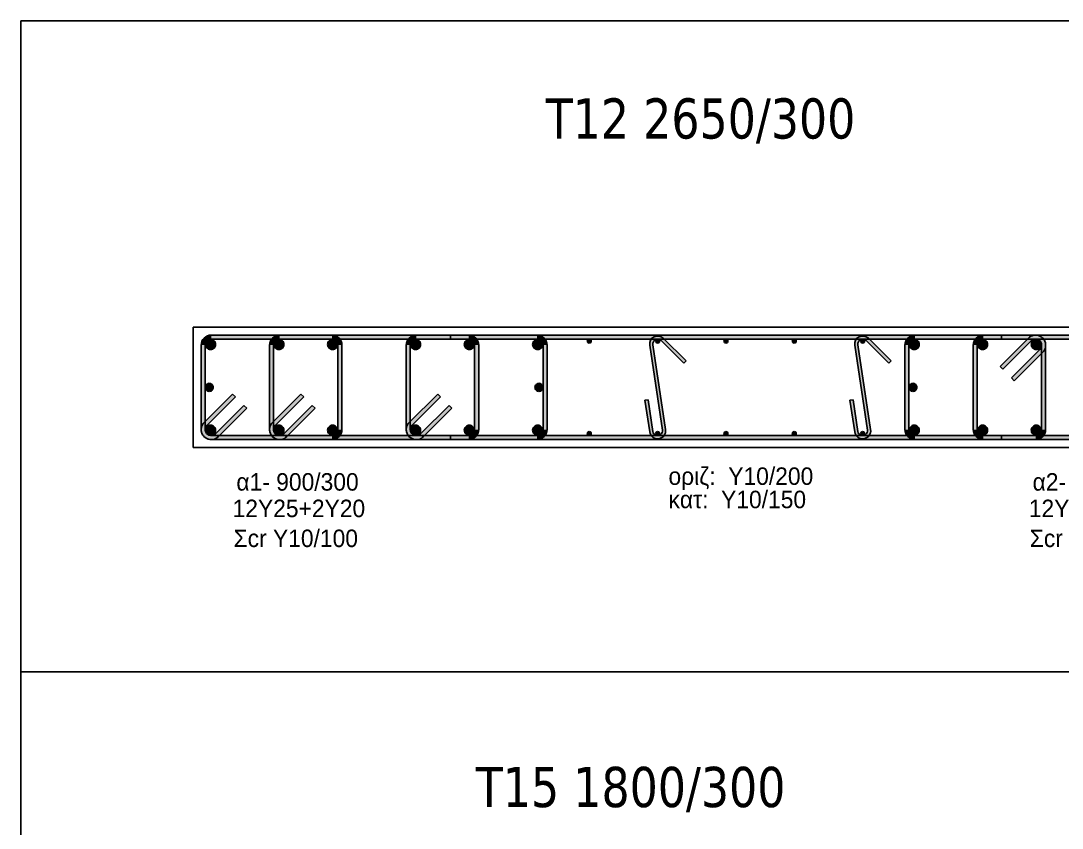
# Model space of a CAD drawing. Header units: millimetres. Extents: x -2171 to 1563, y -1758 to -1505.
# Drawn here: x -1247.14 to -1234.2, y -1600.3 to -1590.25 of the extents above; entities that cross this region are included whole.
import ezdxf

# ---------------------------------------------------------------- set-up
doc = ezdxf.new("R2010")
doc.units = ezdxf.units.MM
for name, color, linetype in [('-S_TEXT', 3, 'Continuous'), ('Col_Det', 7, 'Continuous'), ('Col_Det_Fill', 7, 'Continuous'), ('Geo_Col_Pro_1', 7, 'Continuous'), ('pinakaki', 153, 'Continuous')]:
    doc.layers.add(name, color=color, linetype=linetype)
doc.styles.add('S1Arl22_b_934_161', font='arial.ttf', dxfattribs={"width": 0.933629, "height": 0.002175})
doc.styles.get("Standard").update_dxf_attribs({"font": 'tahoma.ttf'})

msp = doc.modelspace()

# ---------------------------------------------------------------- hatches: boundary and pattern name
at = {"layer": 'Col_Det_Fill'}
for color, points in [(252, [(-1244.776, -1594.2103), (-1244.776, -1594.1603, 0.4142136), (-1244.901, -1594.2853), (-1244.851, -1594.2853, -0.4142136)]), (12, [(-1244.8473, -1594.2765, 0.4142136), (-1244.7848, -1594.339, 0.4142136), (-1244.7223, -1594.2765, 0.4142136), (-1244.7848, -1594.214, 0.4142136)]), (252, [(-1240.726, -1594.2103), (-1240.726, -1594.1603), (-1244.776, -1594.1603), (-1244.776, -1594.2103)]), (252, [(-1243.926, -1594.2103), (-1243.926, -1594.1603, 0.4142136), (-1244.051, -1594.2853), (-1244.001, -1594.2853, -0.4142136)]), (56, [(-1243.9973, -1594.2765, 0.4142136), (-1243.9348, -1594.339, 0.4142136), (-1243.8723, -1594.2765, 0.4142136), (-1243.9348, -1594.214, 0.4142136)]), (252, [(-1243.276, -1594.2103), (-1243.276, -1594.1603), (-1243.926, -1594.1603), (-1243.926, -1594.2103)]), (56, [(-1243.3297, -1594.2765, 0.4142136), (-1243.2672, -1594.339, 0.4142136), (-1243.2047, -1594.2765, 0.4142136), (-1243.2672, -1594.214, 0.4142136)]), (252, [(-1243.201, -1594.2853), (-1243.151, -1594.2853, 0.4142136), (-1243.276, -1594.1603), (-1243.276, -1594.2103, -0.4142136)]), (252, [(-1242.226, -1594.2103), (-1242.226, -1594.1603, 0.4142136), (-1242.351, -1594.2853), (-1242.301, -1594.2853, -0.4142136)]), (56, [(-1242.2973, -1594.2765, 0.4142136), (-1242.2348, -1594.339, 0.4142136), (-1242.1723, -1594.2765, 0.4142136), (-1242.2348, -1594.214, 0.4142136)]), (252, [(-1241.576, -1594.2103), (-1241.576, -1594.1603), (-1242.226, -1594.1603), (-1242.226, -1594.2103)]), (252, [(-1234.9495, -1594.2103), (-1234.9495, -1594.1603), (-1241.8025, -1594.1603), (-1241.8025, -1594.2103)]), (56, [(-1241.6297, -1594.2765, 0.4142136), (-1241.5672, -1594.339, 0.4142136), (-1241.5047, -1594.2765, 0.4142136), (-1241.5672, -1594.214, 0.4142136)]), (252, [(-1241.501, -1594.2853), (-1241.451, -1594.2853, 0.4142136), (-1241.576, -1594.1603), (-1241.576, -1594.2103, -0.4142136)]), (12, [(-1240.7797, -1594.2765, 0.4142136), (-1240.7172, -1594.339, 0.4142136), (-1240.6547, -1594.2765, 0.4142136), (-1240.7172, -1594.214, 0.4142136)]), (252, [(-1240.651, -1594.2853), (-1240.601, -1594.2853, 0.4142136), (-1240.726, -1594.1603), (-1240.726, -1594.2103, -0.4142136)]), (133, [(-1240.1006, -1594.2353, 0.4142136), (-1240.0756, -1594.2603, 0.4142136), (-1240.0506, -1594.2353, 0.4142136), (-1240.0756, -1594.2103, 0.4142136)]), (252, [(-1239.3247, -1594.2851), (-1239.2851, -1594.2792, -0.7233449), (-1239.1834, -1594.2279), (-1239.1551, -1594.1996, 0.7233449)]), (133, [(-1239.2508, -1594.2353, 0.4142136), (-1239.2258, -1594.2603, 0.4142136), (-1239.2008, -1594.2353, 0.4142136), (-1239.2258, -1594.2103, 0.4142136)]), (252, [(-1239.1551, -1594.1996), (-1239.1834, -1594.2279), (-1238.9005, -1594.5107), (-1238.8723, -1594.4824)]), (133, [(-1238.401, -1594.2353, 0.4142136), (-1238.376, -1594.2603, 0.4142136), (-1238.351, -1594.2353, 0.4142136), (-1238.376, -1594.2103, 0.4142136)]), (133, [(-1237.5512, -1594.2353, 0.4142136), (-1237.5262, -1594.2603, 0.4142136), (-1237.5012, -1594.2353, 0.4142136), (-1237.5262, -1594.2103, 0.4142136)]), (252, [(-1236.7753, -1594.2851), (-1236.7357, -1594.2792, -0.7233449), (-1236.634, -1594.2279), (-1236.6057, -1594.1996, 0.7233449)]), (133, [(-1236.7014, -1594.2353, 0.4142136), (-1236.6764, -1594.2603, 0.4142136), (-1236.6514, -1594.2353, 0.4142136), (-1236.6764, -1594.2103, 0.4142136)]), (252, [(-1236.6057, -1594.1996), (-1236.634, -1594.2279), (-1236.3511, -1594.5107), (-1236.3229, -1594.4824)]), (252, [(-1236.026, -1594.2103), (-1236.026, -1594.1603, 0.4142136), (-1236.151, -1594.2853), (-1236.101, -1594.2853, -0.4142136)]), (12, [(-1235.9723, -1594.2765, 0.4142136), (-1236.0348, -1594.214, 0.4142136), (-1236.0973, -1594.2765, 0.4142136), (-1236.0348, -1594.339, 0.4142136)]), (252, [(-1231.976, -1594.2103), (-1231.976, -1594.1603), (-1236.026, -1594.1603), (-1236.026, -1594.2103)]), (252, [(-1235.176, -1594.2103), (-1235.176, -1594.1603, 0.4142136), (-1235.301, -1594.2853), (-1235.251, -1594.2853, -0.4142136)]), (56, [(-1235.1223, -1594.2765, 0.4142136), (-1235.1848, -1594.214, 0.4142136), (-1235.2473, -1594.2765, 0.4142136), (-1235.1848, -1594.339, 0.4142136)]), (252, [(-1234.526, -1594.2103), (-1234.526, -1594.1603), (-1235.176, -1594.1603), (-1235.176, -1594.2103)]), (252, [(-1234.579, -1594.2323), (-1234.6144, -1594.1969), (-1234.9679, -1594.5505), (-1234.9326, -1594.5858)]), (252, [(-1234.451, -1594.2853), (-1234.401, -1594.2853, 0.6681786), (-1234.6144, -1594.1969), (-1234.579, -1594.2323, -0.6681786)]), (56, [(-1234.4547, -1594.2765, 0.4142136), (-1234.5172, -1594.214, 0.4142136), (-1234.5797, -1594.2765, 0.4142136), (-1234.5172, -1594.339, 0.4142136)]), (252, [(-1234.473, -1594.3383), (-1234.4376, -1594.3737, 0.6681786), (-1234.526, -1594.1603), (-1234.526, -1594.2103, -0.6681786)]), (252, [(-1244.851, -1594.2853), (-1244.901, -1594.2853), (-1244.901, -1595.3353), (-1244.851, -1595.3353)]), (252, [(-1244.001, -1594.2853), (-1244.051, -1594.2853), (-1244.051, -1595.3353), (-1244.001, -1595.3353)]), (252, [(-1243.201, -1595.3353), (-1243.151, -1595.3353), (-1243.151, -1594.2853), (-1243.201, -1594.2853)]), (252, [(-1242.301, -1594.2853), (-1242.351, -1594.2853), (-1242.351, -1595.3353), (-1242.301, -1595.3353)]), (252, [(-1241.501, -1595.3353), (-1241.451, -1595.3353), (-1241.451, -1594.2853), (-1241.501, -1594.2853)]), (252, [(-1240.651, -1595.3353), (-1240.601, -1595.3353), (-1240.601, -1594.2853), (-1240.651, -1594.2853)]), (252, [(-1239.1665, -1595.3414), (-1239.1269, -1595.3355), (-1239.2851, -1594.2792), (-1239.3247, -1594.2851)]), (252, [(-1236.6171, -1595.3414), (-1236.5775, -1595.3355), (-1236.7357, -1594.2792), (-1236.7753, -1594.2851)]), (252, [(-1236.101, -1594.2853), (-1236.151, -1594.2853), (-1236.151, -1595.3353), (-1236.101, -1595.3353)]), (252, [(-1235.251, -1594.2853), (-1235.301, -1594.2853), (-1235.301, -1595.3353), (-1235.251, -1595.3353)]), (252, [(-1234.8265, -1594.6919), (-1234.7912, -1594.7272), (-1234.4376, -1594.3737), (-1234.473, -1594.3383)]), (252, [(-1234.451, -1595.3353), (-1234.401, -1595.3353), (-1234.401, -1594.2853), (-1234.451, -1594.2853)]), (12, [(-1244.851, -1594.8102, 0.4142136), (-1244.801, -1594.8602, 0.4142136), (-1244.751, -1594.8102, 0.4142136), (-1244.801, -1594.7602, 0.4142136)]), (12, [(-1240.751, -1594.8103, 0.4142136), (-1240.701, -1594.8603, 0.4142136), (-1240.651, -1594.8103, 0.4142136), (-1240.701, -1594.7603, 0.4142136)]), (12, [(-1236.001, -1594.8103, 0.4142136), (-1236.051, -1594.7603, 0.4142136), (-1236.101, -1594.8103, 0.4142136), (-1236.051, -1594.8603, 0.4142136)]), (252, [(-1244.4755, -1594.9287), (-1244.5108, -1594.8934), (-1244.8644, -1595.2469), (-1244.829, -1595.2823)]), (252, [(-1243.6255, -1594.9287), (-1243.6608, -1594.8934), (-1244.0144, -1595.2469), (-1243.979, -1595.2823)]), (252, [(-1241.9255, -1594.9287), (-1241.9608, -1594.8934), (-1242.3144, -1595.2469), (-1242.279, -1595.2823)]), (252, [(-1239.3444, -1594.9636), (-1239.384, -1594.9695), (-1239.3247, -1595.3651), (-1239.2851, -1595.3592)]), (252, [(-1236.795, -1594.9636), (-1236.8346, -1594.9695), (-1236.7753, -1595.3651), (-1236.7357, -1595.3592)]), (252, [(-1244.723, -1595.3883), (-1244.6876, -1595.4237), (-1244.3341, -1595.0701), (-1244.3694, -1595.0348)]), (252, [(-1243.873, -1595.3883), (-1243.8376, -1595.4237), (-1243.4841, -1595.0701), (-1243.5194, -1595.0348)]), (252, [(-1242.173, -1595.3883), (-1242.1376, -1595.4237), (-1241.7841, -1595.0701), (-1241.8194, -1595.0348)]), (252, [(-1244.829, -1595.2823), (-1244.8644, -1595.2469, 0.6681786), (-1244.776, -1595.4603), (-1244.776, -1595.4103, -0.6681786)]), (252, [(-1243.979, -1595.2823), (-1244.0144, -1595.2469, 0.6681786), (-1243.926, -1595.4603), (-1243.926, -1595.4103, -0.6681786)]), (252, [(-1242.279, -1595.2823), (-1242.3144, -1595.2469, 0.6681786), (-1242.226, -1595.4603), (-1242.226, -1595.4103, -0.6681786)]), (252, [(-1244.851, -1595.3353), (-1244.901, -1595.3353, 0.6681786), (-1244.6876, -1595.4237), (-1244.723, -1595.3883, -0.6681786)]), (12, [(-1244.8473, -1595.3441, 0.4142136), (-1244.7848, -1595.4066, 0.4142136), (-1244.7223, -1595.3441, 0.4142136), (-1244.7848, -1595.2816, 0.4142136)]), (252, [(-1244.001, -1595.3353), (-1244.051, -1595.3353, 0.6681786), (-1243.8376, -1595.4237), (-1243.873, -1595.3883, -0.6681786)]), (56, [(-1243.9973, -1595.3441, 0.4142136), (-1243.9348, -1595.4066, 0.4142136), (-1243.8723, -1595.3441, 0.4142136), (-1243.9348, -1595.2816, 0.4142136)]), (56, [(-1243.3297, -1595.3441, 0.4142136), (-1243.2672, -1595.4066, 0.4142136), (-1243.2047, -1595.3441, 0.4142136), (-1243.2672, -1595.2816, 0.4142136)]), (252, [(-1243.276, -1595.4103), (-1243.276, -1595.4603, 0.4142136), (-1243.151, -1595.3353), (-1243.201, -1595.3353, -0.4142136)]), (252, [(-1242.301, -1595.3353), (-1242.351, -1595.3353, 0.6681786), (-1242.1376, -1595.4237), (-1242.173, -1595.3883, -0.6681786)]), (56, [(-1242.2973, -1595.3441, 0.4142136), (-1242.2348, -1595.4066, 0.4142136), (-1242.1723, -1595.3441, 0.4142136), (-1242.2348, -1595.2816, 0.4142136)]), (56, [(-1241.6297, -1595.3441, 0.4142136), (-1241.5672, -1595.4066, 0.4142136), (-1241.5047, -1595.3441, 0.4142136), (-1241.5672, -1595.2816, 0.4142136)]), (252, [(-1241.576, -1595.4103), (-1241.576, -1595.4603, 0.4142136), (-1241.451, -1595.3353), (-1241.501, -1595.3353, -0.4142136)]), (12, [(-1240.7797, -1595.3441, 0.4142136), (-1240.7172, -1595.4066, 0.4142136), (-1240.6547, -1595.3441, 0.4142136), (-1240.7172, -1595.2816, 0.4142136)]), (252, [(-1240.726, -1595.4103), (-1240.726, -1595.4603, 0.4142136), (-1240.601, -1595.3353), (-1240.651, -1595.3353, -0.4142136)]), (133, [(-1240.1006, -1595.3853, 0.4142136), (-1240.0756, -1595.4103, 0.4142136), (-1240.0506, -1595.3853, 0.4142136), (-1240.0756, -1595.3603, 0.4142136)]), (252, [(-1239.2851, -1595.3592), (-1239.3247, -1595.3651, 1), (-1239.1269, -1595.3355), (-1239.1665, -1595.3414, -1)]), (133, [(-1239.2508, -1595.3853, 0.4142136), (-1239.2258, -1595.4103, 0.4142136), (-1239.2008, -1595.3853, 0.4142136), (-1239.2258, -1595.3603, 0.4142136)]), (133, [(-1238.401, -1595.3853, 0.4142136), (-1238.376, -1595.4103, 0.4142136), (-1238.351, -1595.3853, 0.4142136), (-1238.376, -1595.3603, 0.4142136)]), (133, [(-1237.5512, -1595.3853, 0.4142136), (-1237.5262, -1595.4103, 0.4142136), (-1237.5012, -1595.3853, 0.4142136), (-1237.5262, -1595.3603, 0.4142136)]), (252, [(-1236.7357, -1595.3592), (-1236.7753, -1595.3651, 1), (-1236.5775, -1595.3355), (-1236.6171, -1595.3414, -1)]), (133, [(-1236.7014, -1595.3853, 0.4142136), (-1236.6764, -1595.4103, 0.4142136), (-1236.6514, -1595.3853, 0.4142136), (-1236.6764, -1595.3603, 0.4142136)]), (252, [(-1236.101, -1595.3353), (-1236.151, -1595.3353, 0.4142136), (-1236.026, -1595.4603), (-1236.026, -1595.4103, -0.4142136)]), (12, [(-1235.9723, -1595.3441, 0.4142136), (-1236.0348, -1595.2816, 0.4142136), (-1236.0973, -1595.3441, 0.4142136), (-1236.0348, -1595.4066, 0.4142136)]), (252, [(-1235.251, -1595.3353), (-1235.301, -1595.3353, 0.4142136), (-1235.176, -1595.4603), (-1235.176, -1595.4103, -0.4142136)]), (56, [(-1235.1223, -1595.3441, 0.4142136), (-1235.1848, -1595.2816, 0.4142136), (-1235.2473, -1595.3441, 0.4142136), (-1235.1848, -1595.4066, 0.4142136)]), (56, [(-1234.4547, -1595.3441, 0.4142136), (-1234.5172, -1595.2816, 0.4142136), (-1234.5797, -1595.3441, 0.4142136), (-1234.5172, -1595.4066, 0.4142136)]), (252, [(-1234.526, -1595.4103), (-1234.526, -1595.4603, 0.4142136), (-1234.401, -1595.3353), (-1234.451, -1595.3353, -0.4142136)]), (252, [(-1244.776, -1595.4103), (-1244.776, -1595.4603), (-1240.726, -1595.4603), (-1240.726, -1595.4103)]), (252, [(-1243.926, -1595.4103), (-1243.926, -1595.4603), (-1243.276, -1595.4603), (-1243.276, -1595.4103)]), (252, [(-1242.226, -1595.4103), (-1242.226, -1595.4603), (-1241.576, -1595.4603), (-1241.576, -1595.4103)]), (252, [(-1241.8025, -1595.4103), (-1241.8025, -1595.4603), (-1234.9495, -1595.4603), (-1234.9495, -1595.4103)]), (252, [(-1236.026, -1595.4103), (-1236.026, -1595.4603), (-1231.976, -1595.4603), (-1231.976, -1595.4103)]), (252, [(-1235.176, -1595.4103), (-1235.176, -1595.4603), (-1234.526, -1595.4603), (-1234.526, -1595.4103)])]:
    msp.add_hatch(color=color, dxfattribs=at).paths.add_polyline_path(points)

# ---------------------------------------------------------------- linework, layer by layer
at = {"layer": '-S_TEXT', "ltscale": 5}
msp.add_lwpolyline([(-1247.144, -1590.2497), (-1188.9965, -1590.2497), (-1188.9965, -1630.2944), (-1247.144, -1630.2944)], close=True, dxfattribs=at)
at = {"layer": 'Col_Det', "color": 7}
for points in [[(-1231.751, -1594.0603), (-1245.001, -1594.0603)], [(-1245.001, -1594.0603), (-1245.001, -1595.5603)], [(-1240.726, -1594.1603), (-1244.776, -1594.1603)], [(-1244.776, -1594.2103), (-1240.726, -1594.2103)], [(-1243.276, -1594.1603), (-1243.926, -1594.1603)], [(-1243.926, -1594.2103), (-1243.276, -1594.2103)], [(-1241.576, -1594.1603), (-1242.226, -1594.1603)], [(-1242.226, -1594.2103), (-1241.576, -1594.2103)], [(-1234.9495, -1594.1603), (-1241.8025, -1594.1603)], [(-1241.8025, -1594.1603), (-1241.8025, -1594.2103)], [(-1241.8025, -1594.2103), (-1234.9495, -1594.2103)], [(-1238.8723, -1594.4824), (-1239.1551, -1594.1996)], [(-1236.3229, -1594.4824), (-1236.6057, -1594.1996)], [(-1231.976, -1594.1603), (-1236.026, -1594.1603)], [(-1236.026, -1594.2103), (-1231.976, -1594.2103)], [(-1234.526, -1594.1603), (-1235.176, -1594.1603)], [(-1235.176, -1594.2103), (-1234.526, -1594.2103)], [(-1234.6144, -1594.1969), (-1234.9679, -1594.5505)], [(-1234.9495, -1594.2103), (-1234.9495, -1594.1603)], [(-1244.901, -1594.2853), (-1244.901, -1595.3353)], [(-1244.851, -1595.3353), (-1244.851, -1594.2853)], [(-1244.051, -1594.2853), (-1244.051, -1595.3353)], [(-1244.001, -1595.3353), (-1244.001, -1594.2853)], [(-1243.201, -1594.2853), (-1243.201, -1595.3353)], [(-1243.151, -1595.3353), (-1243.151, -1594.2853)], [(-1242.351, -1594.2853), (-1242.351, -1595.3353)], [(-1242.301, -1595.3353), (-1242.301, -1594.2853)], [(-1241.501, -1594.2853), (-1241.501, -1595.3353)], [(-1241.451, -1595.3353), (-1241.451, -1594.2853)], [(-1240.651, -1594.2853), (-1240.651, -1595.3353)], [(-1240.601, -1595.3353), (-1240.601, -1594.2853)], [(-1239.3247, -1594.2851), (-1239.1665, -1595.3414)], [(-1239.1269, -1595.3355), (-1239.2851, -1594.2792)], [(-1239.1834, -1594.2279), (-1238.9005, -1594.5107)], [(-1236.7753, -1594.2851), (-1236.6171, -1595.3414)], [(-1236.5775, -1595.3355), (-1236.7357, -1594.2792)], [(-1236.634, -1594.2279), (-1236.3511, -1594.5107)], [(-1236.151, -1594.2853), (-1236.151, -1595.3353)], [(-1236.101, -1595.3353), (-1236.101, -1594.2853)], [(-1235.301, -1594.2853), (-1235.301, -1595.3353)], [(-1235.251, -1595.3353), (-1235.251, -1594.2853)], [(-1234.9326, -1594.5858), (-1234.579, -1594.2323)], [(-1234.473, -1594.3383), (-1234.8265, -1594.6919)], [(-1234.451, -1594.2853), (-1234.451, -1595.3353)], [(-1234.401, -1595.3353), (-1234.401, -1594.2853)], [(-1238.9005, -1594.5107), (-1238.8723, -1594.4824)], [(-1236.3511, -1594.5107), (-1236.3229, -1594.4824)], [(-1234.7912, -1594.7272), (-1234.4376, -1594.3737)], [(-1234.9679, -1594.5505), (-1234.9326, -1594.5858)], [(-1234.8265, -1594.6919), (-1234.7912, -1594.7272)], [(-1244.5108, -1594.8934), (-1244.8644, -1595.2469)], [(-1244.829, -1595.2823), (-1244.4755, -1594.9287)], [(-1244.4755, -1594.9287), (-1244.5108, -1594.8934)], [(-1243.6608, -1594.8934), (-1244.0144, -1595.2469)], [(-1243.979, -1595.2823), (-1243.6255, -1594.9287)], [(-1243.6255, -1594.9287), (-1243.6608, -1594.8934)], [(-1241.9608, -1594.8934), (-1242.3144, -1595.2469)], [(-1242.279, -1595.2823), (-1241.9255, -1594.9287)], [(-1241.9255, -1594.9287), (-1241.9608, -1594.8934)], [(-1239.3444, -1594.9636), (-1239.384, -1594.9695)], [(-1239.384, -1594.9695), (-1239.3247, -1595.3651)], [(-1239.2851, -1595.3592), (-1239.3444, -1594.9636)], [(-1236.795, -1594.9636), (-1236.8346, -1594.9695)], [(-1236.8346, -1594.9695), (-1236.7753, -1595.3651)], [(-1236.7357, -1595.3592), (-1236.795, -1594.9636)], [(-1244.3694, -1595.0348), (-1244.723, -1595.3883)], [(-1244.6876, -1595.4237), (-1244.3341, -1595.0701)], [(-1244.3341, -1595.0701), (-1244.3694, -1595.0348)], [(-1243.5194, -1595.0348), (-1243.873, -1595.3883)], [(-1243.8376, -1595.4237), (-1243.4841, -1595.0701)], [(-1243.4841, -1595.0701), (-1243.5194, -1595.0348)], [(-1241.8194, -1595.0348), (-1242.173, -1595.3883)], [(-1242.1376, -1595.4237), (-1241.7841, -1595.0701)], [(-1241.7841, -1595.0701), (-1241.8194, -1595.0348)], [(-1240.726, -1595.4103), (-1244.776, -1595.4103)], [(-1244.776, -1595.4603), (-1240.726, -1595.4603)], [(-1243.276, -1595.4103), (-1243.926, -1595.4103)], [(-1243.926, -1595.4603), (-1243.276, -1595.4603)], [(-1241.576, -1595.4103), (-1242.226, -1595.4103)], [(-1242.226, -1595.4603), (-1241.576, -1595.4603)], [(-1241.8025, -1595.4103), (-1241.8025, -1595.4603)], [(-1234.9495, -1595.4103), (-1241.8025, -1595.4103)], [(-1241.8025, -1595.4603), (-1234.9495, -1595.4603)], [(-1231.976, -1595.4103), (-1236.026, -1595.4103)], [(-1236.026, -1595.4603), (-1231.976, -1595.4603)], [(-1234.526, -1595.4103), (-1235.176, -1595.4103)], [(-1235.176, -1595.4603), (-1234.526, -1595.4603)], [(-1234.9495, -1595.4603), (-1234.9495, -1595.4103)], [(-1245.001, -1595.5603), (-1231.751, -1595.5603)]]:
    msp.add_lwpolyline(points, dxfattribs=at)
for points in [[(-1244.776, -1594.1603, 0.4142136), (-1244.901, -1594.2853)], [(-1244.851, -1594.2853, -0.4142136), (-1244.776, -1594.2103, -0.4142136)], [(-1244.7848, -1594.214, 0.4142136), (-1244.8473, -1594.2765, 0.4142136)], [(-1244.7223, -1594.2765, 0.4142136), (-1244.7848, -1594.214, 0.4142136)], [(-1243.926, -1594.1603, 0.4142136), (-1244.051, -1594.2853)], [(-1244.001, -1594.2853, -0.4142136), (-1243.926, -1594.2103, -0.4142136)], [(-1243.9348, -1594.214, 0.4142136), (-1243.9973, -1594.2765, 0.4142136)], [(-1243.8723, -1594.2765, 0.4142136), (-1243.9348, -1594.214, 0.4142136)], [(-1243.2672, -1594.214, 0.4142136), (-1243.3297, -1594.2765, 0.4142136)], [(-1243.151, -1594.2853, 0.4142136), (-1243.276, -1594.1603)], [(-1243.276, -1594.2103, -0.4142136), (-1243.201, -1594.2853, -0.4142136)], [(-1243.2047, -1594.2765, 0.4142136), (-1243.2672, -1594.214, 0.4142136)], [(-1242.226, -1594.1603, 0.4142136), (-1242.351, -1594.2853)], [(-1242.301, -1594.2853, -0.4142136), (-1242.226, -1594.2103, -0.4142136)], [(-1242.2348, -1594.214, 0.4142136), (-1242.2973, -1594.2765, 0.4142136)], [(-1242.1723, -1594.2765, 0.4142136), (-1242.2348, -1594.214, 0.4142136)], [(-1241.5672, -1594.214, 0.4142136), (-1241.6297, -1594.2765, 0.4142136)], [(-1241.451, -1594.2853, 0.4142136), (-1241.576, -1594.1603)], [(-1241.576, -1594.2103, -0.4142136), (-1241.501, -1594.2853, -0.4142136)], [(-1241.5047, -1594.2765, 0.4142136), (-1241.5672, -1594.214, 0.4142136)], [(-1240.7172, -1594.214, 0.4142136), (-1240.7797, -1594.2765, 0.4142136)], [(-1240.601, -1594.2853, 0.4142136), (-1240.726, -1594.1603)], [(-1240.726, -1594.2103, -0.4142136), (-1240.651, -1594.2853, -0.4142136)], [(-1240.6547, -1594.2765, 0.4142136), (-1240.7172, -1594.214, 0.4142136)], [(-1240.0756, -1594.2103, 0.4142136), (-1240.1006, -1594.2353, 0.4142136)], [(-1240.0506, -1594.2353, 0.4142136), (-1240.0756, -1594.2103, 0.4142136)], [(-1239.1551, -1594.1996, 0.7233449), (-1239.3247, -1594.2851, 0.7233449)], [(-1239.2851, -1594.2792, -0.7233449), (-1239.1834, -1594.2279)], [(-1239.2258, -1594.2103, 0.4142136), (-1239.2508, -1594.2353, 0.4142136)], [(-1239.2008, -1594.2353, 0.4142136), (-1239.2258, -1594.2103, 0.4142136)], [(-1238.376, -1594.2103, 0.4142136), (-1238.401, -1594.2353, 0.4142136)], [(-1238.351, -1594.2353, 0.4142136), (-1238.376, -1594.2103, 0.4142136)], [(-1237.5262, -1594.2103, 0.4142136), (-1237.5512, -1594.2353, 0.4142136)], [(-1237.5012, -1594.2353, 0.4142136), (-1237.5262, -1594.2103, 0.4142136)], [(-1236.6057, -1594.1996, 0.7233449), (-1236.7753, -1594.2851, 0.7233449)], [(-1236.7357, -1594.2792, -0.7233449), (-1236.634, -1594.2279)], [(-1236.6764, -1594.2103, 0.4142136), (-1236.7014, -1594.2353, 0.4142136)], [(-1236.6514, -1594.2353, 0.4142136), (-1236.6764, -1594.2103, 0.4142136)], [(-1236.026, -1594.1603, 0.4142136), (-1236.151, -1594.2853)], [(-1236.101, -1594.2853, -0.4142136), (-1236.026, -1594.2103, -0.4142136)], [(-1236.0348, -1594.214, 0.4142136), (-1236.0973, -1594.2765, 0.4142136)], [(-1235.9723, -1594.2765, 0.4142136), (-1236.0348, -1594.214, 0.4142136)], [(-1235.176, -1594.1603, 0.4142136), (-1235.301, -1594.2853)], [(-1235.251, -1594.2853, -0.4142136), (-1235.176, -1594.2103, -0.4142136)], [(-1235.1848, -1594.214, 0.4142136), (-1235.2473, -1594.2765, 0.4142136)], [(-1235.1223, -1594.2765, 0.4142136), (-1235.1848, -1594.214, 0.4142136)], [(-1234.401, -1594.2853, 0.6681786), (-1234.6144, -1594.1969)], [(-1234.5172, -1594.214, 0.4142136), (-1234.5797, -1594.2765, 0.4142136)], [(-1234.579, -1594.2323, -0.6681786), (-1234.451, -1594.2853, -0.6681786)], [(-1234.4376, -1594.3737, 0.6681786), (-1234.526, -1594.1603)], [(-1234.526, -1594.2103, -0.6681786), (-1234.473, -1594.3383, -0.6681786)], [(-1234.4547, -1594.2765, 0.4142136), (-1234.5172, -1594.214, 0.4142136)], [(-1244.8473, -1594.2765, 0.4142136), (-1244.7848, -1594.339, 0.4142136)], [(-1244.7848, -1594.339, 0.4142136), (-1244.7223, -1594.2765, 0.4142136)], [(-1243.9973, -1594.2765, 0.4142136), (-1243.9348, -1594.339, 0.4142136)], [(-1243.9348, -1594.339, 0.4142136), (-1243.8723, -1594.2765, 0.4142136)], [(-1243.3297, -1594.2765, 0.4142136), (-1243.2672, -1594.339, 0.4142136)], [(-1243.2672, -1594.339, 0.4142136), (-1243.2047, -1594.2765, 0.4142136)], [(-1242.2973, -1594.2765, 0.4142136), (-1242.2348, -1594.339, 0.4142136)], [(-1242.2348, -1594.339, 0.4142136), (-1242.1723, -1594.2765, 0.4142136)], [(-1241.6297, -1594.2765, 0.4142136), (-1241.5672, -1594.339, 0.4142136)], [(-1241.5672, -1594.339, 0.4142136), (-1241.5047, -1594.2765, 0.4142136)], [(-1240.7797, -1594.2765, 0.4142136), (-1240.7172, -1594.339, 0.4142136)], [(-1240.7172, -1594.339, 0.4142136), (-1240.6547, -1594.2765, 0.4142136)], [(-1240.1006, -1594.2353, 0.4142136), (-1240.0756, -1594.2603, 0.4142136)], [(-1240.0756, -1594.2603, 0.4142136), (-1240.0506, -1594.2353, 0.4142136)], [(-1239.2508, -1594.2353, 0.4142136), (-1239.2258, -1594.2603, 0.4142136)], [(-1239.2258, -1594.2603, 0.4142136), (-1239.2008, -1594.2353, 0.4142136)], [(-1238.401, -1594.2353, 0.4142136), (-1238.376, -1594.2603, 0.4142136)], [(-1238.376, -1594.2603, 0.4142136), (-1238.351, -1594.2353, 0.4142136)], [(-1237.5512, -1594.2353, 0.4142136), (-1237.5262, -1594.2603, 0.4142136)], [(-1237.5262, -1594.2603, 0.4142136), (-1237.5012, -1594.2353, 0.4142136)], [(-1236.7014, -1594.2353, 0.4142136), (-1236.6764, -1594.2603, 0.4142136)], [(-1236.6764, -1594.2603, 0.4142136), (-1236.6514, -1594.2353, 0.4142136)], [(-1236.0973, -1594.2765, 0.4142136), (-1236.0348, -1594.339, 0.4142136)], [(-1236.0348, -1594.339, 0.4142136), (-1235.9723, -1594.2765, 0.4142136)], [(-1235.2473, -1594.2765, 0.4142136), (-1235.1848, -1594.339, 0.4142136)], [(-1235.1848, -1594.339, 0.4142136), (-1235.1223, -1594.2765, 0.4142136)], [(-1234.5797, -1594.2765, 0.4142136), (-1234.5172, -1594.339, 0.4142136)], [(-1234.5172, -1594.339, 0.4142136), (-1234.4547, -1594.2765, 0.4142136)], [(-1244.801, -1594.7602, 0.4142136), (-1244.851, -1594.8102, 0.4142136)], [(-1244.851, -1594.8102, 0.4142136), (-1244.801, -1594.8602, 0.4142136)], [(-1244.751, -1594.8102, 0.4142136), (-1244.801, -1594.7602, 0.4142136)], [(-1244.801, -1594.8602, 0.4142136), (-1244.751, -1594.8102, 0.4142136)], [(-1240.701, -1594.7603, 0.4142136), (-1240.751, -1594.8103, 0.4142136)], [(-1240.751, -1594.8103, 0.4142136), (-1240.701, -1594.8603, 0.4142136)], [(-1240.651, -1594.8103, 0.4142136), (-1240.701, -1594.7603, 0.4142136)], [(-1240.701, -1594.8603, 0.4142136), (-1240.651, -1594.8103, 0.4142136)], [(-1236.051, -1594.7603, 0.4142136), (-1236.101, -1594.8103, 0.4142136)], [(-1236.101, -1594.8103, 0.4142136), (-1236.051, -1594.8603, 0.4142136)], [(-1236.001, -1594.8103, 0.4142136), (-1236.051, -1594.7603, 0.4142136)], [(-1236.051, -1594.8603, 0.4142136), (-1236.001, -1594.8103, 0.4142136)], [(-1244.8644, -1595.2469, 0.6681786), (-1244.776, -1595.4603)], [(-1244.0144, -1595.2469, 0.6681786), (-1243.926, -1595.4603)], [(-1242.3144, -1595.2469, 0.6681786), (-1242.226, -1595.4603)], [(-1244.901, -1595.3353, 0.6681786), (-1244.6876, -1595.4237)], [(-1244.776, -1595.4103, -0.6681786), (-1244.829, -1595.2823, -0.6681786)], [(-1244.723, -1595.3883, -0.6681786), (-1244.851, -1595.3353, -0.6681786)], [(-1244.7848, -1595.2816, 0.4142136), (-1244.8473, -1595.3441, 0.4142136)], [(-1244.8473, -1595.3441, 0.4142136), (-1244.7848, -1595.4066, 0.4142136)], [(-1244.7223, -1595.3441, 0.4142136), (-1244.7848, -1595.2816, 0.4142136)], [(-1244.7848, -1595.4066, 0.4142136), (-1244.7223, -1595.3441, 0.4142136)], [(-1244.051, -1595.3353, 0.6681786), (-1243.8376, -1595.4237)], [(-1243.926, -1595.4103, -0.6681786), (-1243.979, -1595.2823, -0.6681786)], [(-1243.873, -1595.3883, -0.6681786), (-1244.001, -1595.3353, -0.6681786)], [(-1243.9348, -1595.2816, 0.4142136), (-1243.9973, -1595.3441, 0.4142136)], [(-1243.9973, -1595.3441, 0.4142136), (-1243.9348, -1595.4066, 0.4142136)], [(-1243.8723, -1595.3441, 0.4142136), (-1243.9348, -1595.2816, 0.4142136)], [(-1243.9348, -1595.4066, 0.4142136), (-1243.8723, -1595.3441, 0.4142136)], [(-1243.2672, -1595.2816, 0.4142136), (-1243.3297, -1595.3441, 0.4142136)], [(-1243.3297, -1595.3441, 0.4142136), (-1243.2672, -1595.4066, 0.4142136)], [(-1243.276, -1595.4603, 0.4142136), (-1243.151, -1595.3353)], [(-1243.201, -1595.3353, -0.4142136), (-1243.276, -1595.4103, -0.4142136)], [(-1243.2047, -1595.3441, 0.4142136), (-1243.2672, -1595.2816, 0.4142136)], [(-1243.2672, -1595.4066, 0.4142136), (-1243.2047, -1595.3441, 0.4142136)], [(-1242.351, -1595.3353, 0.6681786), (-1242.1376, -1595.4237)], [(-1242.226, -1595.4103, -0.6681786), (-1242.279, -1595.2823, -0.6681786)], [(-1242.173, -1595.3883, -0.6681786), (-1242.301, -1595.3353, -0.6681786)], [(-1242.2348, -1595.2816, 0.4142136), (-1242.2973, -1595.3441, 0.4142136)], [(-1242.2973, -1595.3441, 0.4142136), (-1242.2348, -1595.4066, 0.4142136)], [(-1242.1723, -1595.3441, 0.4142136), (-1242.2348, -1595.2816, 0.4142136)], [(-1242.2348, -1595.4066, 0.4142136), (-1242.1723, -1595.3441, 0.4142136)], [(-1241.5672, -1595.2816, 0.4142136), (-1241.6297, -1595.3441, 0.4142136)], [(-1241.6297, -1595.3441, 0.4142136), (-1241.5672, -1595.4066, 0.4142136)], [(-1241.576, -1595.4603, 0.4142136), (-1241.451, -1595.3353)], [(-1241.501, -1595.3353, -0.4142136), (-1241.576, -1595.4103, -0.4142136)], [(-1241.5047, -1595.3441, 0.4142136), (-1241.5672, -1595.2816, 0.4142136)], [(-1241.5672, -1595.4066, 0.4142136), (-1241.5047, -1595.3441, 0.4142136)], [(-1240.7172, -1595.2816, 0.4142136), (-1240.7797, -1595.3441, 0.4142136)], [(-1240.7797, -1595.3441, 0.4142136), (-1240.7172, -1595.4066, 0.4142136)], [(-1240.726, -1595.4603, 0.4142136), (-1240.601, -1595.3353)], [(-1240.651, -1595.3353, -0.4142136), (-1240.726, -1595.4103, -0.4142136)], [(-1240.6547, -1595.3441, 0.4142136), (-1240.7172, -1595.2816, 0.4142136)], [(-1240.7172, -1595.4066, 0.4142136), (-1240.6547, -1595.3441, 0.4142136)], [(-1240.0756, -1595.3603, 0.4142136), (-1240.1006, -1595.3853, 0.4142136)], [(-1240.1006, -1595.3853, 0.4142136), (-1240.0756, -1595.4103, 0.4142136)], [(-1240.0506, -1595.3853, 0.4142136), (-1240.0756, -1595.3603, 0.4142136)], [(-1240.0756, -1595.4103, 0.4142136), (-1240.0506, -1595.3853, 0.4142136)], [(-1239.3247, -1595.3651, 1), (-1239.1269, -1595.3355)], [(-1239.1665, -1595.3414, -1), (-1239.2851, -1595.3592, -1)], [(-1239.2258, -1595.3603, 0.4142136), (-1239.2508, -1595.3853, 0.4142136)], [(-1239.2508, -1595.3853, 0.4142136), (-1239.2258, -1595.4103, 0.4142136)], [(-1239.2008, -1595.3853, 0.4142136), (-1239.2258, -1595.3603, 0.4142136)], [(-1239.2258, -1595.4103, 0.4142136), (-1239.2008, -1595.3853, 0.4142136)], [(-1238.376, -1595.3603, 0.4142136), (-1238.401, -1595.3853, 0.4142136)], [(-1238.401, -1595.3853, 0.4142136), (-1238.376, -1595.4103, 0.4142136)], [(-1238.351, -1595.3853, 0.4142136), (-1238.376, -1595.3603, 0.4142136)], [(-1238.376, -1595.4103, 0.4142136), (-1238.351, -1595.3853, 0.4142136)], [(-1237.5262, -1595.3603, 0.4142136), (-1237.5512, -1595.3853, 0.4142136)], [(-1237.5512, -1595.3853, 0.4142136), (-1237.5262, -1595.4103, 0.4142136)], [(-1237.5012, -1595.3853, 0.4142136), (-1237.5262, -1595.3603, 0.4142136)], [(-1237.5262, -1595.4103, 0.4142136), (-1237.5012, -1595.3853, 0.4142136)], [(-1236.7753, -1595.3651, 1), (-1236.5775, -1595.3355)], [(-1236.6171, -1595.3414, -1), (-1236.7357, -1595.3592, -1)], [(-1236.6764, -1595.3603, 0.4142136), (-1236.7014, -1595.3853, 0.4142136)], [(-1236.7014, -1595.3853, 0.4142136), (-1236.6764, -1595.4103, 0.4142136)], [(-1236.6514, -1595.3853, 0.4142136), (-1236.6764, -1595.3603, 0.4142136)], [(-1236.6764, -1595.4103, 0.4142136), (-1236.6514, -1595.3853, 0.4142136)], [(-1236.151, -1595.3353, 0.4142136), (-1236.026, -1595.4603)], [(-1236.026, -1595.4103, -0.4142136), (-1236.101, -1595.3353, -0.4142136)], [(-1236.0348, -1595.2816, 0.4142136), (-1236.0973, -1595.3441, 0.4142136)], [(-1236.0973, -1595.3441, 0.4142136), (-1236.0348, -1595.4066, 0.4142136)], [(-1235.9723, -1595.3441, 0.4142136), (-1236.0348, -1595.2816, 0.4142136)], [(-1236.0348, -1595.4066, 0.4142136), (-1235.9723, -1595.3441, 0.4142136)], [(-1235.301, -1595.3353, 0.4142136), (-1235.176, -1595.4603)], [(-1235.176, -1595.4103, -0.4142136), (-1235.251, -1595.3353, -0.4142136)], [(-1235.1848, -1595.2816, 0.4142136), (-1235.2473, -1595.3441, 0.4142136)], [(-1235.2473, -1595.3441, 0.4142136), (-1235.1848, -1595.4066, 0.4142136)], [(-1235.1223, -1595.3441, 0.4142136), (-1235.1848, -1595.2816, 0.4142136)], [(-1235.1848, -1595.4066, 0.4142136), (-1235.1223, -1595.3441, 0.4142136)], [(-1234.5172, -1595.2816, 0.4142136), (-1234.5797, -1595.3441, 0.4142136)], [(-1234.5797, -1595.3441, 0.4142136), (-1234.5172, -1595.4066, 0.4142136)], [(-1234.526, -1595.4603, 0.4142136), (-1234.401, -1595.3353)], [(-1234.451, -1595.3353, -0.4142136), (-1234.526, -1595.4103, -0.4142136)], [(-1234.4547, -1595.3441, 0.4142136), (-1234.5172, -1595.2816, 0.4142136)], [(-1234.5172, -1595.4066, 0.4142136), (-1234.4547, -1595.3441, 0.4142136)]]:
    msp.add_lwpolyline(points, format="xyb", dxfattribs=at)
at = {"layer": 'Geo_Col_Pro_1', "color": 4, "linetype": 'Continuous', "ltscale": 0.5}
msp.add_line((-1247.144, -1598.3514), (-1188.9965, -1598.3514), dxfattribs=at)

# ---------------------------------------------------------------- texts
at = {"layer": 'Col_Det', "color": 7, "style": 'S1Arl22_b_934_161', "width": 0.933629}
for s, p in [(' α1- 900/300', (-1244.5422, -1596.0954)), ('οριζ:  Y10/200', (-1239.0908, -1596.0239)), (' α2- 900/300', (-1234.6418, -1596.0954)), ('κατ:  Y10/150', (-1239.0908, -1596.3139)), ('12Y25+2Y20', (-1244.5107, -1596.425)), ('12Y25+2Y20', (-1234.6103, -1596.425)), ('Σcr Y10/100', (-1244.4989, -1596.7975)), ('Σcr Y10/100', (-1234.5985, -1596.7975))]:
    msp.add_text(s, height=0.2175, dxfattribs=at).set_placement(p)
at = {"layer": 'pinakaki', "color": 1, "width": 0.933629}
for s, p in [('Τ12 2650/300', (-1240.6178, -1591.7142)), ('Τ15 1800/300 ', (-1241.4868, -1600.0324))]:
    msp.add_text(s, height=0.5, dxfattribs=at).set_placement(p)

doc.saveas('drawing.dxf')
